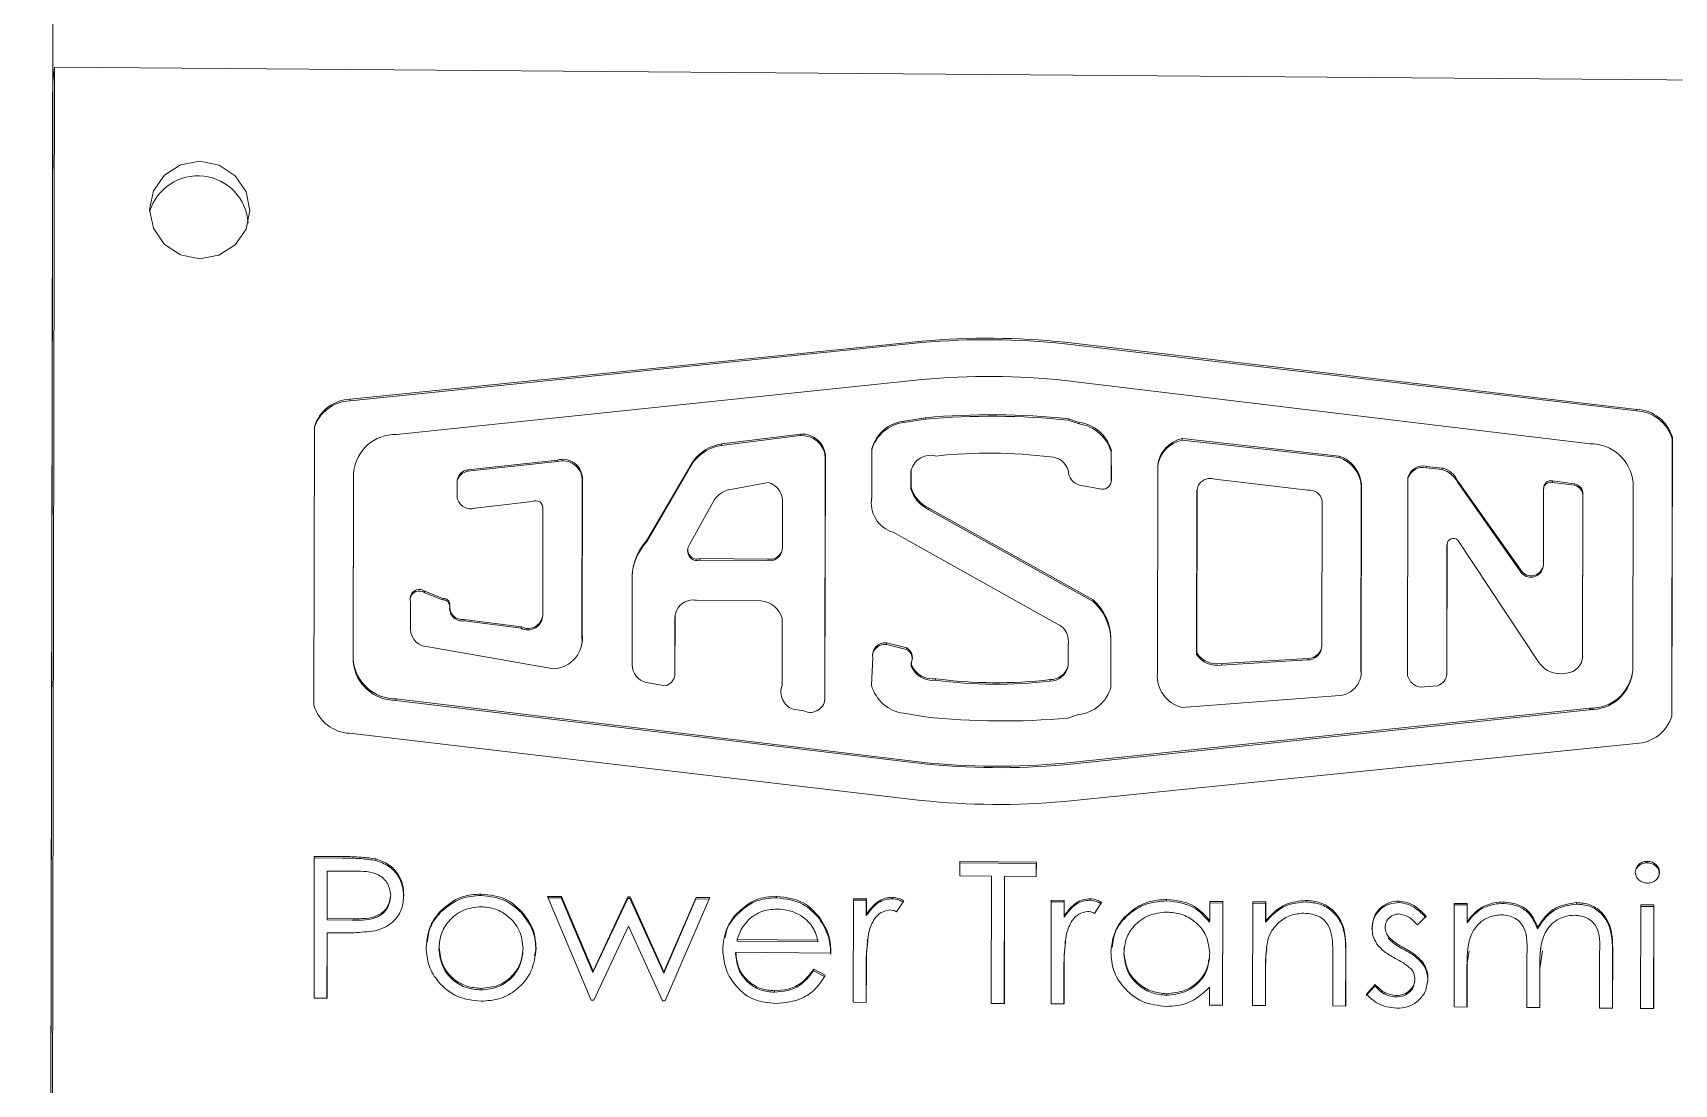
# Model space of a CAD drawing. Extents: x 766778 to 845620, y 133762 to 209800.
# Drawn here: x 788339.6 to 788390.3, y 190740.5 to 190773 of the extents above; entities that cross this region are included whole.
import ezdxf

# ---------------------------------------------------------------- set-up
doc = ezdxf.new("R2010")
doc.units = 0
doc.header["$MEASUREMENT"] = 0
doc.layers.get('0').update_dxf_attribs({"color": 1, "linetype": 'CONTINUOUS'})

# ---------------------------------------------------------------- blocks, each defined once
blk = doc.blocks.new('fifui')
at = {"color": 252, "linetype": 'Continuous', "lineweight": 5}
for p, q in [((405058.094, -8170.138), (405058.094, -8581.285)), ((405058.147, -8237.814), (405058.094, -8238.273)), ((405058.147, -8237.814), (405058.147, -8344.884)), ((405158.112, -8238.415), (405058.147, -8237.814)), ((405058.094, -8238.273), (405058.094, -8345.343)), ((405062.052, -8240.824), (405061.55, -8241.148)), ((405062.645, -8240.713), (405062.052, -8240.824)), ((405063.238, -8240.831), (405062.645, -8240.713)), ((405063.741, -8241.161), (405063.238, -8240.831)), ((405061.214, -8241.636), (405061.096, -8242.212)), ((405061.55, -8241.148), (405061.214, -8241.636)), ((405064.077, -8241.653), (405063.741, -8241.161)), ((405064.195, -8242.231), (405064.077, -8241.653)), ((405061.096, -8242.212), (405061.214, -8242.79)), ((405064.077, -8242.808), (405064.195, -8242.231)), ((405061.214, -8242.79), (405061.55, -8243.282)), ((405063.741, -8243.295), (405064.077, -8242.808)), ((405061.55, -8243.282), (405062.052, -8243.612)), ((405062.052, -8243.612), (405062.645, -8243.73)), ((405062.645, -8243.73), (405063.238, -8243.619)), ((405063.238, -8243.619), (405063.741, -8243.295)), ((405084.975, -8246.281), (405067.301, -8248.111)), ((405084.98, -8246.236), (405067.306, -8248.065)), ((405107.067, -8248.35), (405089.393, -8246.308)), ((405107.072, -8248.304), (405089.399, -8246.262)), ((405068.742, -8249.15), (405084.98, -8247.419)), ((405089.399, -8247.445), (405105.636, -8249.371)), ((405067.301, -8248.111), (405067.306, -8248.065)), ((405084.422, -8248.752), (405085.085, -8248.648)), ((405084.422, -8248.752), (405084.428, -8248.706)), ((405084.428, -8248.706), (405085.091, -8248.602)), ((405085.085, -8248.648), (405085.091, -8248.602)), ((405089.504, -8248.675), (405089.509, -8248.629)), ((405089.504, -8248.675), (405089.835, -8248.784)), ((405089.509, -8248.629), (405089.84, -8248.739)), ((405089.835, -8248.784), (405089.84, -8248.739)), ((405107.067, -8248.35), (405107.072, -8248.304)), ((405066.202, -8248.919), (405066.202, -8257.524)), ((405081.219, -8249.163), (405078.789, -8249.471)), ((405081.224, -8249.117), (405078.794, -8249.425)), ((405081.219, -8249.163), (405081.224, -8249.117)), ((405093.026, -8249.279), (405093.031, -8249.233)), ((405097.881, -8249.763), (405093.031, -8249.233)), ((405108.172, -8249.217), (405108.177, -8249.171)), ((405108.172, -8257.794), (405108.172, -8249.217)), ((405108.177, -8257.776), (405108.177, -8249.171)), ((405078.789, -8249.471), (405078.794, -8249.425)), ((405083.434, -8251.066), (405083.434, -8249.56)), ((405090.829, -8249.651), (405090.835, -8249.605)), ((405090.829, -8249.651), (405090.834, -8250.559)), ((405090.835, -8249.605), (405090.839, -8250.514)), ((405097.876, -8249.809), (405093.026, -8249.279)), ((405070.946, -8250.284), (405073.708, -8249.978)), ((405070.946, -8250.284), (405070.951, -8250.238)), ((405070.951, -8250.238), (405073.713, -8249.932)), ((405073.708, -8249.978), (405073.713, -8249.932)), ((405077.905, -8250.003), (405076.469, -8252.469)), ((405077.91, -8249.958), (405076.474, -8252.423)), ((405077.905, -8250.003), (405077.91, -8249.958)), ((405081.992, -8249.813), (405081.998, -8249.767)), ((405081.992, -8257.289), (405081.992, -8249.813)), ((405081.998, -8257.243), (405081.998, -8249.767)), ((405084.643, -8250.259), (405084.649, -8250.213)), ((405084.643, -8250.259), (405084.643, -8250.797)), ((405084.649, -8250.213), (405084.649, -8250.751)), ((405092.271, -8250.078), (405092.271, -8256.497)), ((405097.876, -8249.809), (405097.881, -8249.763)), ((405100.581, -8250.127), (405100.586, -8250.081)), ((405101.061, -8250.174), (405100.581, -8250.127)), ((405101.066, -8250.128), (405100.586, -8250.081)), ((405101.061, -8250.174), (405101.066, -8250.128)), ((405067.411, -8250.371), (405067.417, -8250.325)), ((405067.415, -8250.332), (405067.411, -8250.371)), ((405067.411, -8256.179), (405067.411, -8250.371)), ((405067.42, -8250.286), (405067.415, -8250.332)), ((405067.417, -8256.133), (405067.417, -8250.325)), ((405070.62, -8251.097), (405070.62, -8250.559)), ((405074.481, -8250.521), (405074.486, -8250.475)), ((405074.481, -8250.521), (405074.481, -8255.361)), ((405074.486, -8250.475), (405074.486, -8255.315)), ((405079.126, -8250.825), (405080.23, -8250.617)), ((405084.643, -8250.797), (405084.649, -8250.751)), ((405090.539, -8250.804), (405089.854, -8250.675)), ((405090.834, -8250.559), (405090.839, -8250.514)), ((405090.834, -8250.577), (405090.834, -8250.559)), ((405094.038, -8250.485), (405096.91, -8250.825)), ((405098.562, -8250.665), (405098.567, -8250.619)), ((405098.562, -8256.366), (405098.562, -8250.665)), ((405098.567, -8256.32), (405098.567, -8250.619)), ((405100.006, -8250.424), (405100.006, -8256.553)), ((405101.544, -8250.576), (405101.549, -8250.53)), ((405103.532, -8253.384), (405101.544, -8250.576)), ((405103.538, -8253.338), (405101.549, -8250.53)), ((405104.2, -8250.758), (405104.2, -8253.05)), ((405104.465, -8250.565), (405104.47, -8250.52)), ((405105.157, -8250.654), (405104.465, -8250.565)), ((405105.162, -8250.608), (405104.47, -8250.52)), ((405105.157, -8250.654), (405105.162, -8250.608)), ((405106.962, -8250.562), (405106.962, -8256.37)), ((405072.94, -8251.218), (405071.172, -8251.423)), ((405077.8, -8252.538), (405078.573, -8251.145)), ((405080.672, -8251.157), (405080.672, -8252.555)), ((405083.428, -8251.112), (405083.42, -8251.163)), ((405083.428, -8251.112), (405083.434, -8251.066)), ((405093.48, -8250.85), (405093.486, -8250.804)), ((405093.48, -8255.905), (405093.48, -8250.85)), ((405093.486, -8255.859), (405093.486, -8250.804)), ((405097.352, -8251.15), (405097.352, -8255.56)), ((405105.41, -8250.985), (405105.415, -8250.939)), ((405105.41, -8255.977), (405105.41, -8250.985)), ((405105.415, -8255.931), (405105.415, -8250.939)), ((405073.271, -8254.662), (405073.271, -8251.435)), ((405085.196, -8251.445), (405085.201, -8251.4)), ((405085.196, -8251.445), (405090.277, -8254.272)), ((405085.201, -8251.4), (405090.282, -8254.227)), ((405089.178, -8254.973), (405084.096, -8252.146)), ((405076.469, -8252.469), (405076.474, -8252.423)), ((405077.75, -8252.668), (405077.745, -8252.714)), ((405080.668, -8252.697), (405080.674, -8252.651)), ((405101.213, -8252.531), (405101.218, -8252.485)), ((405101.214, -8252.519), (405101.213, -8252.531)), ((405101.213, -8256.525), (405101.213, -8252.531)), ((405101.219, -8252.473), (405101.214, -8252.519)), ((405101.218, -8256.479), (405101.218, -8252.485)), ((405101.549, -8252.358), (405104.044, -8256.103)), ((405078.126, -8253.016), (405078.131, -8252.97)), ((405078.126, -8253.016), (405080.225, -8253.029)), ((405078.131, -8252.97), (405080.23, -8252.983)), ((405080.225, -8253.029), (405080.23, -8252.983)), ((405104.194, -8253.165), (405104.199, -8253.119)), ((405076.033, -8253.711), (405076.033, -8256.259)), ((405103.532, -8253.384), (405103.538, -8253.338)), ((405069.184, -8255.175), (405069.184, -8254.315)), ((405069.621, -8254.041), (405069.626, -8253.995)), ((405069.621, -8254.041), (405070.173, -8254.259)), ((405069.626, -8253.995), (405070.178, -8254.213)), ((405070.173, -8254.259), (405070.178, -8254.213)), ((405078.021, -8254.26), (405080.009, -8254.272)), ((405090.277, -8254.272), (405090.282, -8254.227)), ((405070.398, -8254.442), (405070.392, -8254.487)), ((405073.264, -8254.788), (405073.269, -8254.742)), ((405077.356, -8254.783), (405077.353, -8254.84)), ((405077.362, -8254.738), (405077.356, -8254.783)), ((405077.359, -8256.577), (405077.358, -8254.794)), ((405080.672, -8254.814), (405080.672, -8256.881)), ((405070.836, -8254.909), (405070.841, -8254.863)), ((405070.836, -8254.909), (405072.603, -8255.134)), ((405070.841, -8254.863), (405072.608, -8255.088)), ((405072.603, -8255.134), (405072.608, -8255.088)), ((405074.481, -8255.361), (405074.486, -8255.315)), ((405077.353, -8256.6), (405077.353, -8254.84)), ((405073.602, -8256.385), (405069.736, -8255.717)), ((405074.491, -8255.554), (405074.481, -8255.361)), ((405074.489, -8255.584), (405074.491, -8255.554)), ((405083.893, -8255.611), (405083.898, -8255.565)), ((405083.893, -8255.611), (405084.515, -8255.764)), ((405083.898, -8255.565), (405084.52, -8255.718)), ((405084.515, -8255.764), (405084.52, -8255.718)), ((405089.509, -8255.637), (405089.512, -8255.615)), ((405089.509, -8256.265), (405089.509, -8255.62)), ((405089.512, -8255.615), (405089.517, -8255.569)), ((405090.829, -8255.459), (405090.829, -8256.938)), ((405090.835, -8255.413), (405090.835, -8256.919)), ((405097.345, -8255.689), (405097.351, -8255.643)), ((405067.411, -8256.179), (405067.417, -8256.133)), ((405083.434, -8256.874), (405083.471, -8256.022)), ((405084.665, -8256.191), (405084.67, -8256.145)), ((405084.665, -8256.191), (405084.665, -8256.28)), ((405084.665, -8256.28), (405084.67, -8256.234)), ((405084.67, -8256.145), (405084.67, -8256.234)), ((405089.504, -8256.311), (405089.509, -8256.265)), ((405093.48, -8255.905), (405093.486, -8255.859)), ((405096.913, -8256.071), (405094.254, -8256.232)), ((405094.254, -8256.232), (405094.259, -8256.186)), ((405096.918, -8256.025), (405094.259, -8256.186)), ((405096.913, -8256.071), (405096.918, -8256.025)), ((405098.562, -8256.366), (405098.567, -8256.32)), ((405105.409, -8256.013), (405105.41, -8255.977)), ((405076.474, -8256.799), (405077.071, -8256.902)), ((405085.417, -8256.717), (405085.422, -8256.671)), ((405088.951, -8256.738), (405088.957, -8256.692)), ((405098.569, -8256.513), (405098.562, -8256.366)), ((405098.568, -8256.536), (405098.569, -8256.513)), ((405100.392, -8256.901), (405100.933, -8256.861)), ((405101.212, -8256.539), (405101.213, -8256.525)), ((405101.213, -8256.525), (405101.218, -8256.479)), ((405104.719, -8256.48), (405104.914, -8256.463)), ((405106.953, -8256.455), (405106.958, -8256.409)), ((405068.737, -8257.37), (405068.742, -8257.324)), ((405084.98, -8259.25), (405068.742, -8257.324)), ((405080.636, -8257.035), (405080.634, -8257.046)), ((405080.667, -8256.927), (405080.636, -8257.035)), ((405080.667, -8256.927), (405080.672, -8256.881)), ((405081.992, -8257.289), (405081.998, -8257.243)), ((405081.993, -8257.347), (405081.992, -8257.289)), ((405093.031, -8257.544), (405097.915, -8257.171)), ((405084.975, -8259.296), (405068.737, -8257.37)), ((405081.012, -8257.622), (405081.347, -8257.671)), ((405085.091, -8257.852), (405084.428, -8257.741)), ((405105.631, -8257.591), (405089.393, -8259.322)), ((405105.636, -8257.545), (405089.399, -8259.276)), ((405089.84, -8257.773), (405089.509, -8257.879)), ((405105.631, -8257.591), (405105.636, -8257.545)), ((405067.306, -8258.391), (405084.98, -8260.433)), ((405089.399, -8260.459), (405107.072, -8258.63)), ((405066.221, -8262.197), (405067.103, -8262.202)), ((405066.221, -8266.577), (405066.221, -8262.197)), ((405066.221, -8262.243), (405067.098, -8262.248)), ((405068.122, -8262.32), (405068.128, -8262.274)), ((405086.176, -8262.317), (405088.54, -8262.331)), ((405086.176, -8262.766), (405086.176, -8262.317)), ((405086.176, -8262.363), (405088.535, -8262.377)), ((405088.535, -8262.377), (405088.54, -8262.331)), ((405088.535, -8262.377), (405088.535, -8262.78)), ((405088.54, -8262.331), (405088.54, -8262.78)), ((405107.421, -8262.322), (405107.426, -8262.276)), ((405066.619, -8262.694), (405066.625, -8262.649)), ((405066.619, -8262.694), (405066.619, -8264.155)), ((405066.625, -8262.649), (405066.625, -8264.109)), ((405067.447, -8262.654), (405066.625, -8262.649)), ((405087.156, -8262.772), (405086.176, -8262.766)), ((405087.156, -8266.703), (405087.156, -8262.772)), ((405087.554, -8262.82), (405087.56, -8262.774)), ((405087.554, -8262.82), (405087.554, -8266.705)), ((405087.56, -8262.774), (405087.56, -8266.705)), ((405088.54, -8262.78), (405087.56, -8262.774)), ((405107.798, -8262.663), (405107.803, -8262.617)), ((405068.984, -8263.434), (405068.989, -8263.388)), ((405071.379, -8263.397), (405071.384, -8263.351)), ((405073.43, -8263.42), (405073.863, -8263.422)), ((405074.792, -8266.629), (405073.43, -8263.42)), ((405073.858, -8263.468), (405073.863, -8263.422)), ((405073.863, -8263.422), (405074.843, -8265.73)), ((405074.843, -8265.73), (405075.916, -8263.434)), ((405075.911, -8263.48), (405075.916, -8263.434)), ((405075.916, -8263.434), (405075.985, -8263.435)), ((405075.979, -8263.481), (405075.985, -8263.435)), ((405075.985, -8263.435), (405077.034, -8265.744)), ((405077.034, -8265.744), (405078.023, -8263.447)), ((405078.447, -8263.45), (405077.073, -8266.642)), ((405078.018, -8263.493), (405078.023, -8263.447)), ((405078.023, -8263.447), (405078.447, -8263.45)), ((405080.509, -8263.452), (405080.515, -8263.406)), ((405084.089, -8263.473), (405084.094, -8263.427)), ((405068.573, -8263.533), (405068.58, -8263.476)), ((405070.127, -8263.919), (405070.132, -8263.874)), ((405072.628, -8263.932), (405072.633, -8263.886)), ((405073.449, -8263.465), (405073.858, -8263.468)), ((405073.858, -8263.468), (405074.838, -8265.776)), ((405074.838, -8265.776), (405075.911, -8263.48)), ((405075.911, -8263.48), (405075.979, -8263.481)), ((405075.979, -8263.481), (405077.029, -8265.789)), ((405077.029, -8265.789), (405078.018, -8263.493)), ((405078.018, -8263.493), (405078.428, -8263.495)), ((405082.888, -8263.476), (405083.292, -8263.479)), ((405082.888, -8266.677), (405082.888, -8263.476)), ((405082.888, -8263.522), (405083.287, -8263.525)), ((405083.287, -8263.525), (405083.292, -8263.479)), ((405083.287, -8263.525), (405083.287, -8263.996)), ((405083.287, -8263.996), (405083.292, -8263.95)), ((405083.292, -8263.479), (405083.292, -8263.95)), ((405084.445, -8263.539), (405084.224, -8263.878)), ((405089.002, -8263.513), (405089.405, -8263.515)), ((405089.002, -8266.714), (405089.002, -8263.513)), ((405089.002, -8263.559), (405089.4, -8263.561)), ((405089.4, -8263.561), (405089.405, -8263.515)), ((405089.4, -8263.561), (405089.4, -8264.032)), ((405089.405, -8263.515), (405089.405, -8263.987)), ((405090.202, -8263.51), (405090.207, -8263.464)), ((405090.559, -8263.576), (405090.337, -8263.915)), ((405092.568, -8263.524), (405092.574, -8263.478)), ((405093.904, -8263.542), (405094.307, -8263.545)), ((405093.904, -8264.135), (405093.904, -8263.542)), ((405093.904, -8263.588), (405094.302, -8263.591)), ((405094.302, -8263.591), (405094.307, -8263.545)), ((405094.302, -8263.591), (405094.302, -8266.746)), ((405094.307, -8263.545), (405094.307, -8266.746)), ((405095.23, -8263.55), (405095.634, -8263.553)), ((405095.23, -8266.751), (405095.23, -8263.55)), ((405095.23, -8263.596), (405095.629, -8263.599)), ((405095.629, -8263.599), (405095.634, -8263.553)), ((405095.629, -8263.599), (405095.629, -8264.176)), ((405095.634, -8263.553), (405095.634, -8264.13)), ((405096.879, -8263.55), (405096.885, -8263.504)), ((405099.747, -8263.567), (405099.752, -8263.521)), ((405101.459, -8263.588), (405101.863, -8263.59)), ((405101.459, -8266.789), (405101.459, -8263.588)), ((405101.459, -8263.634), (405101.857, -8263.636)), ((405101.857, -8263.636), (405101.863, -8263.59)), ((405101.857, -8263.636), (405101.857, -8264.192)), ((405101.863, -8263.59), (405101.863, -8264.147)), ((405102.313, -8263.745), (405102.318, -8263.699)), ((405102.991, -8263.587), (405102.996, -8263.541)), ((405105.243, -8263.6), (405105.248, -8263.554)), ((405107.226, -8263.622), (405107.63, -8263.625)), ((405107.226, -8266.823), (405107.226, -8263.622)), ((405107.226, -8263.668), (405107.625, -8263.671)), ((405107.625, -8263.671), (405107.63, -8263.625)), ((405107.625, -8263.671), (405107.625, -8266.826)), ((405107.63, -8263.625), (405107.63, -8266.826)), ((405066.619, -8264.155), (405066.625, -8264.109)), ((405066.619, -8264.155), (405067.407, -8264.169)), ((405066.625, -8264.109), (405067.412, -8264.123)), ((405075.939, -8264.333), (405074.866, -8266.629)), ((405076.989, -8266.642), (405075.939, -8264.333)), ((405079.224, -8264.041), (405079.23, -8263.995)), ((405081.833, -8264.09), (405081.838, -8264.044)), ((405089.4, -8264.032), (405089.405, -8263.987)), ((405093.898, -8264.181), (405093.904, -8264.135)), ((405095.629, -8264.176), (405095.634, -8264.13)), ((405099.33, -8264.28), (405099.323, -8264.337)), ((405100.594, -8263.982), (405100.32, -8264.255)), ((405101.857, -8264.192), (405101.863, -8264.147)), ((405104.037, -8264.366), (405104.042, -8264.32)), ((405066.619, -8264.604), (405066.625, -8264.558)), ((405066.619, -8264.604), (405066.619, -8266.579)), ((405066.625, -8264.558), (405066.625, -8266.58)), ((405066.946, -8264.56), (405066.625, -8264.558)), ((405070.095, -8264.849), (405070.088, -8264.906)), ((405079.292, -8264.792), (405079.297, -8264.746)), ((405079.292, -8264.792), (405081.787, -8264.807)), ((405079.297, -8264.746), (405081.792, -8264.761)), ((405081.787, -8264.807), (405081.792, -8264.761)), ((405083.326, -8264.725), (405083.32, -8264.782)), ((405089.44, -8264.762), (405089.433, -8264.819)), ((405091.261, -8264.967), (405091.254, -8265.024)), ((405095.661, -8264.94), (405095.655, -8264.997)), ((405099.431, -8264.68), (405099.437, -8264.634)), ((405070.08, -8265.057), (405070.085, -8265.011)), ((405072.664, -8265.24), (405072.671, -8265.182)), ((405073.079, -8265.072), (405073.036, -8265.263)), ((405073.079, -8265.072), (405073.084, -8265.027)), ((405079.25, -8265.185), (405079.255, -8265.139)), ((405082.196, -8265.157), (405079.255, -8265.139)), ((405091.246, -8265.168), (405091.251, -8265.123)), ((405093.887, -8265.373), (405093.894, -8265.316)), ((405097.71, -8266.766), (405097.71, -8265.26)), ((405098.109, -8265.18), (405098.109, -8266.769)), ((405098.114, -8265.134), (405098.114, -8266.769)), ((405100.493, -8265.465), (405100.498, -8265.419)), ((405101.919, -8265.064), (405101.857, -8265.49)), ((405101.863, -8265.444), (405101.863, -8266.791)), ((405101.883, -8265.007), (405101.877, -8265.064)), ((405103.708, -8266.802), (405103.708, -8265.175)), ((405104.192, -8265.046), (405104.107, -8265.605)), ((405104.14, -8264.986), (405104.133, -8265.043)), ((405105.957, -8266.816), (405105.957, -8265.08)), ((405106.356, -8265.13), (405106.356, -8266.818)), ((405106.361, -8265.084), (405106.361, -8266.818)), ((405074.838, -8265.776), (405074.843, -8265.73)), ((405077.029, -8265.789), (405077.034, -8265.744)), ((405081.659, -8265.705), (405081.665, -8265.659)), ((405081.659, -8265.705), (405082.018, -8265.89)), ((405081.665, -8265.659), (405082.023, -8265.845)), ((405083.287, -8265.65), (405083.287, -8266.68)), ((405083.292, -8265.604), (405083.292, -8266.68)), ((405089.4, -8265.686), (405089.4, -8266.716)), ((405089.405, -8265.641), (405089.405, -8266.716)), ((405095.629, -8265.642), (405095.629, -8266.754)), ((405095.634, -8265.596), (405095.634, -8266.754)), ((405100.237, -8266.044), (405100.243, -8265.986)), ((405100.646, -8265.961), (405100.651, -8265.915)), ((405101.857, -8265.49), (405101.857, -8266.791)), ((405104.107, -8265.605), (405104.107, -8266.805)), ((405104.112, -8265.56), (405104.112, -8266.805)), ((405071.377, -8266.317), (405071.383, -8266.271)), ((405080.449, -8266.371), (405080.454, -8266.326)), ((405092.57, -8266.444), (405092.575, -8266.398)), ((405093.904, -8266.743), (405093.904, -8266.19)), ((405098.743, -8266.441), (405099.011, -8266.146)), ((405098.748, -8266.395), (405099.016, -8266.1)), ((405099.011, -8266.146), (405099.016, -8266.1)), ((405099.662, -8266.487), (405099.667, -8266.441)), ((405066.625, -8266.58), (405066.221, -8266.577)), ((405074.866, -8266.629), (405074.792, -8266.629)), ((405077.073, -8266.642), (405076.989, -8266.642)), ((405083.292, -8266.68), (405082.888, -8266.677)), ((405087.56, -8266.705), (405087.156, -8266.703)), ((405089.405, -8266.716), (405089.002, -8266.714)), ((405094.307, -8266.746), (405093.904, -8266.743)), ((405095.634, -8266.754), (405095.23, -8266.751)), ((405098.114, -8266.769), (405097.71, -8266.766)), ((405101.863, -8266.791), (405101.459, -8266.789)), ((405104.112, -8266.805), (405103.708, -8266.802)), ((405106.361, -8266.818), (405105.957, -8266.816)), ((405107.63, -8266.826), (405107.226, -8266.823))]:
    blk.add_line(p, q, dxfattribs=at)
for centre, radius, start, end in [((405062.588, -8242.72), 1.556, 3.5201, 163.4493), ((405087.048, -8268.931), 22.745, 84.0819, 95.2302), ((405087.053, -8268.886), 22.745, 84.0819, 95.2302), ((405087.053, -8270.066), 22.742, 84.0812, 95.2309), ((405067.34, -8249.303), 1.193, 91.8752, 163.5312), ((405067.345, -8249.257), 1.193, 91.8752, 163.5285), ((405084.57, -8249.877), 1.179, 96.9122, 164.4467), ((405087.159, -8271.298), 22.745, 84.0819, 95.2302), ((405087.164, -8271.252), 22.745, 84.0819, 95.2302), ((405089.681, -8249.925), 1.198, 15.5251, 82.3304), ((405107.011, -8249.559), 1.211, 16.4206, 87.3175), ((405107.016, -8249.513), 1.211, 16.418, 87.3201), ((405068.709, -8250.448), 1.299, 88.5539, 174.564), ((405081.276, -8249.88), 0.719, 5.3407, 94.5579), ((405081.282, -8249.834), 0.719, 5.3388, 94.5587), ((405084.564, -8249.923), 1.179, 96.9126, 164.4471), ((405089.675, -8249.971), 1.198, 15.5257, 82.3299), ((405093.22, -8250.168), 0.953, 101.3899, 174.5993), ((405078.973, -8250.776), 1.318, 98.0213, 144.1214), ((405078.978, -8250.73), 1.318, 98.0213, 144.1214), ((405087.103, -8264.208), 14.518, 82.6631, 96.6481), ((405093.215, -8250.215), 0.954, 101.4091, 171.6185), ((405105.651, -8250.688), 1.317, 5.4961, 90.6203), ((405070.998, -8250.618), 0.383, 97.0046, 171.1128), ((405073.879, -8250.557), 0.603, 3.4352, 106.4677), ((405073.884, -8250.511), 0.603, 3.4334, 106.4695), ((405085.251, -8250.391), 0.628, 74.1595, 163.4993), ((405088.95, -8250.386), 0.577, 14.397, 89.3431), ((405089.957, -8250.239), 0.448, 180.4838, 256.6714), ((405097.548, -8250.775), 1.019, 6.1571, 71.2556), ((405097.553, -8250.729), 1.019, 6.1577, 71.2557), ((405100.468, -8250.544), 0.478, 75.6794, 165.4428), ((405100.463, -8250.59), 0.478, 75.7051, 162.9553), ((405100.845, -8250.925), 0.782, 26.575, 73.9402), ((405100.85, -8250.879), 0.782, 26.5732, 73.9437), ((405070.993, -8250.665), 0.383, 97.0323, 166.7648), ((405080.091, -8251.182), 0.582, 2.4141, 76.1234), ((405085.633, -8250.472), 1.023, 195.7969, 245.028), ((405090.554, -8250.52), 0.285, 266.9261, 1.2302), ((405093.9, -8250.884), 0.422, 70.9435, 169.1332), ((405104.427, -8250.742), 0.227, 78.9969, 183.9456), ((405104.422, -8250.79), 0.228, 79.1737, 166.7869), ((405105.08, -8250.975), 0.33, 358.3083, 76.6419), ((405105.085, -8250.929), 0.33, 358.3145, 76.639), ((405071.039, -8251.017), 0.427, 190.7771, 288.1241), ((405073.049, -8251.412), 0.223, 354.0663, 119.4789), ((405079.171, -8251.542), 0.718, 93.6625, 146.4083), ((405084.362, -8251.24), 0.944, 169.4126, 253.6828), ((405085.628, -8250.518), 1.023, 195.8011, 245.0265), ((405096.965, -8251.212), 0.392, 9.1491, 98.1244), ((405077.743, -8253.578), 1.715, 137.6794, 184.4522), ((405077.74, -8253.625), 1.718, 137.694, 173.4412), ((405078.034, -8252.74), 0.291, 174.7471, 288.4165), ((405078.037, -8252.699), 0.287, 145.8353, 289.1197), ((405080.286, -8252.649), 0.385, 260.8195, 352.7964), ((405080.292, -8252.605), 0.383, 260.6856, 7.433), ((405101.414, -8252.5), 0.196, 46.1583, 175.8383), ((405103.809, -8253.112), 0.388, 224.4591, 352.1869), ((405103.814, -8253.068), 0.387, 224.3015, 2.7471), ((405069.453, -8254.278), 0.291, 54.8438, 167.7971), ((405069.459, -8254.229), 0.288, 54.4337, 197.3904), ((405070.191, -8254.462), 0.204, 357.4734, 95.018), ((405070.196, -8254.416), 0.204, 356.1388, 95.0402), ((405077.915, -8254.807), 0.557, 79.0478, 178.6473), ((405079.944, -8255.028), 0.759, 16.3879, 85.0844), ((405089.206, -8255.493), 1.624, 1.1995, 48.7267), ((405089.211, -8255.447), 1.624, 1.1986, 48.7276), ((405070.779, -8254.525), 0.388, 174.5146, 278.4377), ((405070.784, -8254.479), 0.388, 172.7219, 278.4532), ((405072.811, -8254.728), 0.457, 242.8397, 352.4406), ((405072.817, -8254.684), 0.455, 242.7106, 2.7811), ((405069.733, -8255.167), 0.549, 180.8304, 270.3423), ((405073.562, -8255.451), 0.935, 272.5039, 8.4042), ((405088.934, -8255.506), 0.586, 348.7469, 65.4711), ((405083.859, -8255.957), 0.394, 84.2606, 189.526), ((405083.855, -8256.006), 0.396, 84.448, 169.4569), ((405084.354, -8256.062), 0.339, 357.9026, 61.5634), ((405084.362, -8256.014), 0.335, 336.9025, 61.8172), ((405096.913, -8255.635), 0.436, 270.0037, 352.9184), ((405096.919, -8255.591), 0.434, 269.9119, 4.1294), ((405068.723, -8256.052), 1.317, 185.4974, 270.6196), ((405068.728, -8256.007), 1.317, 185.4968, 270.6196), ((405076.601, -8256.245), 0.569, 181.4022, 257.1354), ((405085.32, -8256.018), 0.705, 201.7395, 277.8654), ((405085.325, -8255.973), 0.705, 201.7346, 277.8736), ((405088.953, -8256.17), 0.569, 269.8393, 345.5663), ((405088.958, -8256.124), 0.569, 269.8352, 345.5666), ((405094.119, -8255.473), 0.771, 214.0656, 280.0475), ((405094.124, -8255.427), 0.771, 214.0664, 280.046), ((405097.824, -8256.426), 0.751, 276.9711, 8.1013), ((405104.705, -8255.712), 0.768, 210.6139, 271.0717), ((405104.876, -8255.925), 0.54, 274.0918, 359.3813), ((405076.936, -8256.493), 0.431, 288.2777, 348.7813), ((405087.271, -8242.315), 14.52, 262.6647, 276.6474), ((405087.276, -8242.273), 14.517, 262.6632, 276.6489), ((405093.279, -8256.564), 1.011, 176.1887, 255.8211), ((405100.462, -8256.434), 0.472, 194.6819, 261.4534), ((405100.803, -8256.467), 0.415, 288.2716, 358.2697), ((405105.664, -8256.292), 1.299, 268.5684, 352.8131), ((405105.669, -8256.247), 1.299, 268.5553, 354.5626), ((405081.204, -8257.086), 0.57, 158.9178, 250.3023), ((405081.547, -8257.267), 0.451, 243.6855, 2.9853), ((405084.588, -8256.554), 1.198, 195.5257, 262.3299), ((405089.699, -8256.603), 1.179, 276.909, 344.4479), ((405067.363, -8257.181), 1.211, 196.4206, 267.3175), ((405087.436, -8235.228), 22.746, 264.0818, 275.2295), ((405107.033, -8257.438), 1.193, 271.8744, 343.5312), ((405087.32, -8236.675), 22.742, 264.0812, 275.2309), ((405087.325, -8236.626), 22.745, 264.0819, 275.2302), ((405087.325, -8237.809), 22.745, 264.0819, 275.2302)]:
    blk.add_arc(centre, radius, start, end, dxfattribs=at)
for points, knots in [([(405067.098, -8262.248), (405067.29, -8262.249), (405067.633, -8262.25), (405067.973, -8262.299), (405068.122, -8262.32)], [0, 0, 0, 0, 0.560321, 1, 1, 1, 1]), ([(405067.103, -8262.202), (405067.295, -8262.203), (405067.639, -8262.204), (405067.978, -8262.253), (405068.128, -8262.274)], [0, 0, 0, 0, 0.560321, 1, 1, 1, 1]), ([(405068.122, -8262.32), (405068.259, -8262.369), (405068.532, -8262.467), (405068.815, -8262.765), (405068.964, -8263.102), (405068.977, -8263.323), (405068.984, -8263.434)], [0, 0, 0, 0, 0.27971, 0.559378, 0.77951, 1, 1, 1, 1]), ([(405068.128, -8262.274), (405068.264, -8262.323), (405068.538, -8262.421), (405068.82, -8262.719), (405068.969, -8263.056), (405068.983, -8263.278), (405068.989, -8263.388)], [0, 0, 0, 0, 0.279701, 0.55938, 0.779508, 1, 1, 1, 1]), ([(405107.053, -8262.612), (405107.06, -8262.561), (405107.075, -8262.457), (405107.181, -8262.349), (405107.301, -8262.285), (405107.384, -8262.279), (405107.426, -8262.276)], [0, 0, 0, 0, 0.279289, 0.558907, 0.779447, 1, 1, 1, 1]), ([(405107.085, -8262.51), (405107.116, -8262.468), (405107.172, -8262.394), (405107.296, -8262.331), (405107.379, -8262.325), (405107.421, -8262.322)], [0, 0, 0, 0, 0.387948, 0.693981, 1, 1, 1, 1]), ([(405107.421, -8262.322), (405107.474, -8262.327), (405107.581, -8262.339), (405107.704, -8262.428), (405107.784, -8262.54), (405107.793, -8262.622), (405107.798, -8262.663)], [0, 0, 0, 0, 0.279876, 0.559897, 0.779917, 1, 1, 1, 1]), ([(405107.426, -8262.276), (405107.48, -8262.282), (405107.586, -8262.293), (405107.71, -8262.382), (405107.79, -8262.494), (405107.798, -8262.576), (405107.803, -8262.617)], [0, 0, 0, 0, 0.279897, 0.559893, 0.77992, 1, 1, 1, 1]), ([(405068.585, -8263.388), (405068.565, -8263.262), (405068.534, -8263.073), (405068.369, -8262.874), (405068.051, -8262.65), (405067.715, -8262.652), (405067.447, -8262.654)], [0, 0, 0, 0, 0.248971, 0.374729, 0.500387, 1, 1, 1, 1]), ([(405107.426, -8262.95), (405107.373, -8262.944), (405107.268, -8262.932), (405107.146, -8262.844), (405107.067, -8262.733), (405107.058, -8262.653), (405107.053, -8262.612)], [0, 0, 0, 0, 0.27978, 0.5597, 0.779915, 1, 1, 1, 1]), ([(405107.803, -8262.617), (405107.795, -8262.668), (405107.78, -8262.772), (405107.672, -8262.878), (405107.551, -8262.942), (405107.468, -8262.947), (405107.426, -8262.95)], [0, 0, 0, 0, 0.279159, 0.558852, 0.779346, 1, 1, 1, 1]), ([(405067.407, -8264.169), (405067.681, -8264.171), (405068.024, -8264.175), (405068.356, -8263.958), (405068.529, -8263.757), (405068.56, -8263.563), (405068.58, -8263.434)], [0, 0, 0, 0, 0.499723, 0.625356, 0.751085, 1, 1, 1, 1]), ([(405067.412, -8264.123), (405067.686, -8264.126), (405068.029, -8264.129), (405068.361, -8263.912), (405068.534, -8263.712), (405068.565, -8263.517), (405068.585, -8263.388)], [0, 0, 0, 0, 0.499719, 0.625346, 0.751079, 1, 1, 1, 1]), ([(405068.989, -8263.388), (405068.978, -8263.533), (405068.957, -8263.821), (405068.732, -8264.171), (405068.425, -8264.396), (405068.203, -8264.462), (405068.092, -8264.495)], [0, 0, 0, 0, 0.280101, 0.559329, 0.779464, 1, 1, 1, 1]), ([(405070.127, -8263.919), (405070.33, -8263.749), (405070.693, -8263.444), (405071.169, -8263.411), (405071.379, -8263.397)], [0, 0, 0, 0, 0.558881, 1, 1, 1, 1]), ([(405070.132, -8263.874), (405070.335, -8263.703), (405070.698, -8263.398), (405071.174, -8263.366), (405071.384, -8263.351)], [0, 0, 0, 0, 0.558872, 1, 1, 1, 1]), ([(405071.379, -8263.397), (405071.646, -8263.426), (405072.123, -8263.477), (405072.474, -8263.793), (405072.628, -8263.932)], [0, 0, 0, 0, 0.559185, 1, 1, 1, 1]), ([(405071.384, -8263.351), (405071.651, -8263.38), (405072.128, -8263.431), (405072.479, -8263.747), (405072.633, -8263.886)], [0, 0, 0, 0, 0.559179, 1, 1, 1, 1]), ([(405079.224, -8264.041), (405079.426, -8263.848), (405079.788, -8263.504), (405080.288, -8263.468), (405080.509, -8263.452)], [0, 0, 0, 0, 0.5585787, 1, 1, 1, 1]), ([(405079.23, -8263.995), (405079.432, -8263.803), (405079.793, -8263.459), (405080.294, -8263.422), (405080.515, -8263.406)], [0, 0, 0, 0, 0.5585787, 1, 1, 1, 1]), ([(405080.509, -8263.452), (405080.802, -8263.486), (405081.324, -8263.548), (405081.677, -8263.924), (405081.833, -8264.09)], [0, 0, 0, 0, 0.558916, 1, 1, 1, 1]), ([(405080.515, -8263.406), (405080.807, -8263.441), (405081.33, -8263.503), (405081.683, -8263.878), (405081.838, -8264.044)], [0, 0, 0, 0, 0.558923, 1, 1, 1, 1]), ([(405083.292, -8263.95), (405083.405, -8263.8), (405083.562, -8263.591), (405083.871, -8263.445), (405084.02, -8263.433), (405084.094, -8263.427)], [0, 0, 0, 0, 0.558791, 0.779471, 1, 1, 1, 1]), ([(405084.094, -8263.427), (405084.164, -8263.436), (405084.289, -8263.451), (405084.397, -8263.512), (405084.445, -8263.539)], [0, 0, 0, 0, 0.559239, 1, 1, 1, 1]), ([(405069.681, -8265.006), (405069.705, -8264.77), (405069.748, -8264.349), (405070.014, -8264.019), (405070.132, -8263.874)], [0, 0, 0, 0, 0.559281, 1, 1, 1, 1]), ([(405069.719, -8264.848), (405069.738, -8264.684), (405069.779, -8264.336), (405070.006, -8264.064), (405070.127, -8263.919)], [0, 0, 0, 0, 0.4702649, 1, 1, 1, 1]), ([(405071.383, -8263.744), (405071.191, -8263.766), (405070.806, -8263.809), (405070.385, -8264.156), (405070.124, -8264.57), (405070.098, -8264.864), (405070.085, -8265.011)], [0, 0, 0, 0, 0.279483, 0.559255, 0.779542, 1, 1, 1, 1]), ([(405072.68, -8265.027), (405072.658, -8264.839), (405072.614, -8264.465), (405072.259, -8264.05), (405071.836, -8263.787), (405071.534, -8263.759), (405071.383, -8263.744)], [0, 0, 0, 0, 0.279583, 0.559399, 0.77965, 1, 1, 1, 1]), ([(405072.628, -8263.932), (405072.773, -8264.123), (405073.033, -8264.466), (405073.065, -8264.887), (405073.079, -8265.072)], [0, 0, 0, 0, 0.559212, 1, 1, 1, 1]), ([(405072.633, -8263.886), (405072.779, -8264.077), (405073.038, -8264.42), (405073.07, -8264.841), (405073.084, -8265.027)], [0, 0, 0, 0, 0.559222, 1, 1, 1, 1]), ([(405080.535, -8263.799), (405080.361, -8263.813), (405080.049, -8263.837), (405079.799, -8264.016), (405079.688, -8264.094)], [0, 0, 0, 0, 0.559468, 1, 1, 1, 1]), ([(405081.792, -8264.761), (405081.743, -8264.609), (405081.645, -8264.306), (405081.299, -8263.999), (405080.916, -8263.831), (405080.662, -8263.81), (405080.535, -8263.799)], [0, 0, 0, 0, 0.280133, 0.559194, 0.779602, 1, 1, 1, 1]), ([(405083.287, -8263.996), (405083.4, -8263.846), (405083.557, -8263.637), (405083.866, -8263.491), (405084.015, -8263.479), (405084.089, -8263.473)], [0, 0, 0, 0, 0.558782, 0.779483, 1, 1, 1, 1]), ([(405084.017, -8263.82), (405083.922, -8263.84), (405083.731, -8263.879), (405083.487, -8264.135), (405083.411, -8264.365), (405083.364, -8264.506)], [0, 0, 0, 0, 0.278328, 0.558758, 1, 1, 1, 1]), ([(405084.224, -8263.878), (405084.187, -8263.861), (405084.121, -8263.831), (405084.049, -8263.823), (405084.017, -8263.82)], [0, 0, 0, 0, 0.560367, 1, 1, 1, 1]), ([(405084.089, -8263.473), (405084.159, -8263.482), (405084.283, -8263.497), (405084.392, -8263.558), (405084.44, -8263.585)], [0, 0, 0, 0, 0.559257, 1, 1, 1, 1]), ([(405089.4, -8264.032), (405089.513, -8263.883), (405089.67, -8263.674), (405089.979, -8263.528), (405090.128, -8263.516), (405090.202, -8263.51)], [0, 0, 0, 0, 0.558784, 0.779486, 1, 1, 1, 1]), ([(405089.405, -8263.987), (405089.518, -8263.837), (405089.676, -8263.628), (405089.985, -8263.482), (405090.133, -8263.47), (405090.207, -8263.464)], [0, 0, 0, 0, 0.558794, 0.779483, 1, 1, 1, 1]), ([(405090.131, -8263.857), (405090.036, -8263.876), (405089.845, -8263.916), (405089.6, -8264.172), (405089.524, -8264.402), (405089.477, -8264.542)], [0, 0, 0, 0, 0.278328, 0.558773, 1, 1, 1, 1]), ([(405090.337, -8263.915), (405090.3, -8263.898), (405090.234, -8263.868), (405090.162, -8263.86), (405090.131, -8263.857)], [0, 0, 0, 0, 0.560377, 1, 1, 1, 1]), ([(405090.202, -8263.51), (405090.272, -8263.518), (405090.397, -8263.534), (405090.505, -8263.595), (405090.553, -8263.622)], [0, 0, 0, 0, 0.5592452, 1, 1, 1, 1]), ([(405090.207, -8263.464), (405090.277, -8263.473), (405090.402, -8263.488), (405090.511, -8263.549), (405090.559, -8263.576)], [0, 0, 0, 0, 0.559257, 1, 1, 1, 1]), ([(405090.847, -8265.116), (405090.878, -8264.871), (405090.941, -8264.38), (405091.417, -8263.849), (405091.98, -8263.524), (405092.376, -8263.494), (405092.574, -8263.478)], [0, 0, 0, 0, 0.279417, 0.559189, 0.77955, 1, 1, 1, 1]), ([(405090.887, -8264.966), (405090.912, -8264.79), (405090.972, -8264.369), (405091.414, -8263.896), (405091.974, -8263.57), (405092.37, -8263.539), (405092.568, -8263.524)], [0, 0, 0, 0, 0.2191386, 0.5223198, 0.761111, 1, 1, 1, 1]), ([(405092.579, -8263.871), (405092.386, -8263.892), (405092.001, -8263.933), (405091.563, -8264.265), (405091.3, -8264.681), (405091.267, -8264.975), (405091.251, -8265.123)], [0, 0, 0, 0, 0.279764, 0.559289, 0.779713, 1, 1, 1, 1]), ([(405092.568, -8263.524), (405092.865, -8263.559), (405093.396, -8263.62), (405093.745, -8264.009), (405093.898, -8264.181)], [0, 0, 0, 0, 0.559063, 1, 1, 1, 1]), ([(405092.574, -8263.478), (405092.87, -8263.513), (405093.401, -8263.574), (405093.75, -8263.963), (405093.904, -8264.135)], [0, 0, 0, 0, 0.559062, 1, 1, 1, 1]), ([(405093.904, -8265.15), (405093.882, -8264.96), (405093.839, -8264.58), (405093.476, -8264.16), (405093.038, -8263.909), (405092.732, -8263.884), (405092.579, -8263.871)], [0, 0, 0, 0, 0.279662, 0.559206, 0.779483, 1, 1, 1, 1]), ([(405095.629, -8264.176), (405095.82, -8263.976), (405096.164, -8263.618), (405096.66, -8263.571), (405096.879, -8263.55)], [0, 0, 0, 0, 0.55914, 1, 1, 1, 1]), ([(405095.634, -8264.13), (405095.826, -8263.93), (405096.169, -8263.572), (405096.666, -8263.525), (405096.885, -8263.504)], [0, 0, 0, 0, 0.55914, 1, 1, 1, 1]), ([(405096.814, -8263.897), (405096.672, -8263.91), (405096.387, -8263.938), (405096.052, -8264.161), (405095.809, -8264.429), (405095.734, -8264.635), (405095.696, -8264.738)], [0, 0, 0, 0, 0.279552, 0.559371, 0.779699, 1, 1, 1, 1]), ([(405097.662, -8264.532), (405097.63, -8264.43), (405097.566, -8264.226), (405097.273, -8263.944), (405096.988, -8263.915), (405096.814, -8263.897)], [0, 0, 0, 0, 0.281195, 0.56133, 1, 1, 1, 1]), ([(405096.879, -8263.55), (405097.027, -8263.563), (405097.322, -8263.59), (405097.708, -8263.823), (405098.101, -8264.337), (405098.105, -8264.832), (405098.109, -8265.18)], [0, 0, 0, 0, 0.18702, 0.373892, 0.560609, 1, 1, 1, 1]), ([(405096.885, -8263.504), (405097.032, -8263.518), (405097.327, -8263.544), (405097.714, -8263.777), (405098.106, -8264.291), (405098.111, -8264.786), (405098.114, -8265.134)], [0, 0, 0, 0, 0.187019, 0.373887, 0.560611, 1, 1, 1, 1]), ([(405098.916, -8264.402), (405098.928, -8264.279), (405098.952, -8264.035), (405099.171, -8263.756), (405099.45, -8263.588), (405099.648, -8263.574), (405099.747, -8263.567)], [0, 0, 0, 0, 0.279935, 0.559436, 0.779617, 1, 1, 1, 1]), ([(405098.921, -8264.356), (405098.933, -8264.234), (405098.957, -8263.989), (405099.176, -8263.71), (405099.456, -8263.543), (405099.653, -8263.528), (405099.752, -8263.521)], [0, 0, 0, 0, 0.27993, 0.55944, 0.779614, 1, 1, 1, 1]), ([(405099.752, -8263.914), (405099.688, -8263.922), (405099.56, -8263.938), (405099.424, -8264.058), (405099.339, -8264.196), (405099.329, -8264.294), (405099.325, -8264.343)], [0, 0, 0, 0, 0.279304, 0.559057, 0.779517, 1, 1, 1, 1]), ([(405099.747, -8263.567), (405099.839, -8263.578), (405100.024, -8263.599), (405100.317, -8263.763), (405100.486, -8263.927), (405100.588, -8264.028)], [0, 0, 0, 0, 0.279553, 0.559701, 1, 1, 1, 1]), ([(405099.752, -8263.521), (405099.844, -8263.532), (405100.029, -8263.553), (405100.323, -8263.717), (405100.491, -8263.881), (405100.594, -8263.982)], [0, 0, 0, 0, 0.279554, 0.559708, 1, 1, 1, 1]), ([(405100.32, -8264.255), (405100.233, -8264.158), (405100.079, -8263.985), (405099.852, -8263.936), (405099.752, -8263.914)], [0, 0, 0, 0, 0.562037, 1, 1, 1, 1]), ([(405101.857, -8264.192), (405101.93, -8264.097), (405102.06, -8263.926), (405102.236, -8263.8), (405102.313, -8263.745)], [0, 0, 0, 0, 0.560156, 1, 1, 1, 1]), ([(405101.863, -8264.147), (405101.935, -8264.051), (405102.065, -8263.88), (405102.241, -8263.754), (405102.318, -8263.699)], [0, 0, 0, 0, 0.560142, 1, 1, 1, 1]), ([(405102.926, -8263.934), (405102.793, -8263.949), (405102.528, -8263.98), (405102.195, -8264.211), (405101.87, -8264.688), (405101.865, -8265.132), (405101.863, -8265.444)], [0, 0, 0, 0, 0.186546, 0.373354, 0.56013, 1, 1, 1, 1]), ([(405102.313, -8263.745), (405102.435, -8263.694), (405102.651, -8263.602), (405102.887, -8263.591), (405102.991, -8263.587)], [0, 0, 0, 0, 0.559745, 1, 1, 1, 1]), ([(405102.318, -8263.699), (405102.44, -8263.648), (405102.656, -8263.556), (405102.892, -8263.546), (405102.996, -8263.541)], [0, 0, 0, 0, 0.559742, 1, 1, 1, 1]), ([(405103.708, -8265.175), (405103.72, -8264.887), (405103.736, -8264.527), (405103.51, -8264.165), (405103.286, -8263.982), (405103.07, -8263.953), (405102.926, -8263.934)], [0, 0, 0, 0, 0.500536, 0.625896, 0.751367, 1, 1, 1, 1]), ([(405102.991, -8263.587), (405103.122, -8263.601), (405103.385, -8263.628), (405103.814, -8263.866), (405103.953, -8264.176), (405104.037, -8264.366)], [0, 0, 0, 0, 0.280803, 0.561504, 1, 1, 1, 1]), ([(405102.996, -8263.541), (405103.127, -8263.555), (405103.39, -8263.583), (405103.82, -8263.82), (405103.958, -8264.131), (405104.042, -8264.32)], [0, 0, 0, 0, 0.280812, 0.56151, 1, 1, 1, 1]), ([(405104.037, -8264.366), (405104.112, -8264.249), (405104.261, -8264.016), (405104.656, -8263.689), (405105.021, -8263.634), (405105.243, -8263.6)], [0, 0, 0, 0, 0.2812627, 0.5620955, 1, 1, 1, 1]), ([(405104.042, -8264.32), (405104.117, -8264.203), (405104.266, -8263.97), (405104.661, -8263.644), (405105.026, -8263.588), (405105.248, -8263.554)], [0, 0, 0, 0, 0.281267, 0.562088, 1, 1, 1, 1]), ([(405105.178, -8263.947), (405105.084, -8263.954), (405104.897, -8263.966), (405104.64, -8264.085), (405104.423, -8264.258), (405104.106, -8264.714), (405104.109, -8265.184), (405104.112, -8265.56)], [0, 0, 0, 0, 0.125321, 0.250664, 0.376086, 0.501515, 1, 1, 1, 1]), ([(405105.957, -8265.08), (405105.967, -8264.807), (405105.978, -8264.466), (405105.736, -8264.145), (405105.517, -8263.986), (405105.313, -8263.963), (405105.178, -8263.947)], [0, 0, 0, 0, 0.499447, 0.624933, 0.750567, 1, 1, 1, 1]), ([(405105.243, -8263.6), (405105.379, -8263.613), (405105.652, -8263.639), (405106.007, -8263.863), (405106.345, -8264.355), (405106.351, -8264.81), (405106.356, -8265.13)], [0, 0, 0, 0, 0.186888, 0.37358, 0.560269, 1, 1, 1, 1]), ([(405105.248, -8263.554), (405105.384, -8263.567), (405105.657, -8263.593), (405106.012, -8263.818), (405106.35, -8264.309), (405106.357, -8264.764), (405106.361, -8265.084)], [0, 0, 0, 0, 0.186882, 0.373578, 0.560271, 1, 1, 1, 1]), ([(405078.851, -8265.061), (405078.871, -8264.844), (405078.907, -8264.456), (405079.131, -8264.136), (405079.23, -8263.995)], [0, 0, 0, 0, 0.5594246, 1, 1, 1, 1]), ([(405078.926, -8264.684), (405078.935, -8264.614), (405078.968, -8264.375), (405079.118, -8264.179), (405079.224, -8264.041)], [0, 0, 0, 0, 0.295025, 1, 1, 1, 1]), ([(405079.688, -8264.094), (405079.59, -8264.202), (405079.415, -8264.394), (405079.333, -8264.638), (405079.297, -8264.746)], [0, 0, 0, 0, 0.558788, 1, 1, 1, 1]), ([(405081.833, -8264.09), (405081.95, -8264.283), (405082.16, -8264.629), (405082.181, -8265.027), (405082.191, -8265.203)], [0, 0, 0, 0, 0.5589, 1, 1, 1, 1]), ([(405081.838, -8264.044), (405081.956, -8264.237), (405082.165, -8264.583), (405082.187, -8264.981), (405082.196, -8265.157)], [0, 0, 0, 0, 0.558896, 1, 1, 1, 1]), ([(405099.072, -8264.85), (405099.023, -8264.763), (405098.935, -8264.609), (405098.926, -8264.433), (405098.921, -8264.356)], [0, 0, 0, 0, 0.559577, 1, 1, 1, 1]), ([(405099.325, -8264.343), (405099.332, -8264.402), (405099.346, -8264.508), (405099.409, -8264.595), (405099.437, -8264.634)], [0, 0, 0, 0, 0.559046, 1, 1, 1, 1]), ([(405068.092, -8264.495), (405067.879, -8264.52), (405067.498, -8264.564), (405067.115, -8264.561), (405066.946, -8264.56)], [0, 0, 0, 0, 0.559698, 1, 1, 1, 1]), ([(405083.335, -8264.778), (405083.319, -8264.907), (405083.283, -8265.196), (405083.285, -8265.488), (405083.287, -8265.65)], [0, 0, 0, 0, 0.444777, 1, 1, 1, 1]), ([(405083.364, -8264.506), (405083.337, -8264.71), (405083.29, -8265.074), (405083.291, -8265.442), (405083.292, -8265.604)], [0, 0, 0, 0, 0.559634, 1, 1, 1, 1]), ([(405089.448, -8264.815), (405089.432, -8264.944), (405089.396, -8265.233), (405089.399, -8265.524), (405089.4, -8265.686)], [0, 0, 0, 0, 0.444777, 1, 1, 1, 1]), ([(405089.477, -8264.542), (405089.451, -8264.746), (405089.403, -8265.111), (405089.405, -8265.479), (405089.405, -8265.641)], [0, 0, 0, 0, 0.559635, 1, 1, 1, 1]), ([(405095.696, -8264.738), (405095.674, -8264.897), (405095.633, -8265.182), (405095.634, -8265.47), (405095.634, -8265.596)], [0, 0, 0, 0, 0.559657, 1, 1, 1, 1]), ([(405097.71, -8265.26), (405097.711, -8265.124), (405097.713, -8264.88), (405097.678, -8264.638), (405097.662, -8264.532)], [0, 0, 0, 0, 0.560262, 1, 1, 1, 1]), ([(405099.639, -8265.29), (405099.519, -8265.225), (405099.305, -8265.107), (405099.143, -8264.929), (405099.072, -8264.85)], [0, 0, 0, 0, 0.560669, 1, 1, 1, 1]), ([(405099.431, -8264.68), (405099.512, -8264.752), (405099.655, -8264.881), (405099.826, -8264.972), (405099.901, -8265.012)], [0, 0, 0, 0, 0.559006, 1, 1, 1, 1]), ([(405099.437, -8264.634), (405099.517, -8264.706), (405099.66, -8264.835), (405099.831, -8264.926), (405099.906, -8264.967)], [0, 0, 0, 0, 0.559027, 1, 1, 1, 1]), ([(405099.906, -8264.967), (405100.03, -8265.035), (405100.252, -8265.156), (405100.423, -8265.339), (405100.498, -8265.419)], [0, 0, 0, 0, 0.560635, 1, 1, 1, 1]), ([(405071.384, -8266.664), (405071.132, -8266.638), (405070.629, -8266.585), (405070.075, -8266.127), (405069.736, -8265.582), (405069.699, -8265.198), (405069.681, -8265.006)], [0, 0, 0, 0, 0.279778, 0.559181, 0.779592, 1, 1, 1, 1]), ([(405070.08, -8265.057), (405070.104, -8265.242), (405070.152, -8265.613), (405070.495, -8266.034), (405070.929, -8266.275), (405071.228, -8266.303), (405071.377, -8266.317)], [0, 0, 0, 0, 0.279619, 0.559169, 0.779518, 1, 1, 1, 1]), ([(405070.085, -8265.011), (405070.109, -8265.196), (405070.157, -8265.567), (405070.5, -8265.988), (405070.934, -8266.229), (405071.233, -8266.257), (405071.383, -8266.271)], [0, 0, 0, 0, 0.279612, 0.559163, 0.779511, 1, 1, 1, 1]), ([(405071.377, -8266.317), (405071.568, -8266.297), (405071.949, -8266.257), (405072.38, -8265.926), (405072.631, -8265.509), (405072.66, -8265.218), (405072.675, -8265.073)], [0, 0, 0, 0, 0.279751, 0.559115, 0.779609, 1, 1, 1, 1]), ([(405071.383, -8266.271), (405071.573, -8266.251), (405071.954, -8266.211), (405072.385, -8265.88), (405072.636, -8265.463), (405072.666, -8265.172), (405072.68, -8265.027)], [0, 0, 0, 0, 0.279744, 0.559113, 0.779602, 1, 1, 1, 1]), ([(405073.084, -8265.027), (405073.053, -8265.27), (405072.991, -8265.756), (405072.538, -8266.3), (405071.976, -8266.624), (405071.582, -8266.651), (405071.384, -8266.664)], [0, 0, 0, 0, 0.279523, 0.559387, 0.779506, 1, 1, 1, 1]), ([(405080.505, -8266.719), (405080.255, -8266.696), (405079.755, -8266.649), (405079.218, -8266.178), (405078.905, -8265.63), (405078.869, -8265.251), (405078.851, -8265.061)], [0, 0, 0, 0, 0.279885, 0.558857, 0.779462, 1, 1, 1, 1]), ([(405079.25, -8265.185), (405079.27, -8265.359), (405079.312, -8265.705), (405079.63, -8266.099), (405080.029, -8266.335), (405080.309, -8266.359), (405080.449, -8266.371)], [0, 0, 0, 0, 0.2799603, 0.5593602, 0.7795235, 1, 1, 1, 1]), ([(405079.255, -8265.139), (405079.276, -8265.313), (405079.317, -8265.659), (405079.635, -8266.054), (405080.034, -8266.29), (405080.314, -8266.314), (405080.454, -8266.326)], [0, 0, 0, 0, 0.279961, 0.559355, 0.779523, 1, 1, 1, 1]), ([(405092.561, -8266.791), (405092.308, -8266.761), (405091.803, -8266.7), (405091.244, -8266.244), (405090.898, -8265.696), (405090.864, -8265.309), (405090.847, -8265.116)], [0, 0, 0, 0, 0.279577, 0.559339, 0.77959, 1, 1, 1, 1]), ([(405091.246, -8265.168), (405091.273, -8265.355), (405091.327, -8265.73), (405091.681, -8266.149), (405092.116, -8266.398), (405092.419, -8266.429), (405092.57, -8266.444)], [0, 0, 0, 0, 0.279433, 0.55915, 0.779567, 1, 1, 1, 1]), ([(405091.251, -8265.123), (405091.278, -8265.31), (405091.332, -8265.684), (405091.687, -8266.103), (405092.121, -8266.353), (405092.424, -8266.383), (405092.575, -8266.398)], [0, 0, 0, 0, 0.279428, 0.559145, 0.779573, 1, 1, 1, 1]), ([(405092.57, -8266.444), (405092.763, -8266.423), (405093.149, -8266.38), (405093.594, -8266.061), (405093.835, -8265.692), (405093.86, -8265.455), (405093.87, -8265.365)], [0, 0, 0, 0, 0.306066, 0.61186, 0.852732, 1, 1, 1, 1]), ([(405092.575, -8266.398), (405092.768, -8266.377), (405093.153, -8266.334), (405093.603, -8266.016), (405093.864, -8265.594), (405093.89, -8265.298), (405093.904, -8265.15)], [0, 0, 0, 0, 0.279824, 0.559386, 0.779604, 1, 1, 1, 1]), ([(405095.667, -8264.992), (405095.655, -8265.082), (405095.626, -8265.298), (405095.628, -8265.515), (405095.629, -8265.642)], [0, 0, 0, 0, 0.417567, 1, 1, 1, 1]), ([(405100.137, -8265.623), (405100.051, -8265.552), (405099.897, -8265.423), (405099.717, -8265.331), (405099.639, -8265.29)], [0, 0, 0, 0, 0.55907, 1, 1, 1, 1]), ([(405099.901, -8265.012), (405100.025, -8265.08), (405100.247, -8265.202), (405100.418, -8265.385), (405100.493, -8265.465)], [0, 0, 0, 0, 0.560649, 1, 1, 1, 1]), ([(405100.493, -8265.465), (405100.543, -8265.552), (405100.632, -8265.707), (405100.642, -8265.883), (405100.646, -8265.961)], [0, 0, 0, 0, 0.559463, 1, 1, 1, 1]), ([(405100.498, -8265.419), (405100.548, -8265.506), (405100.637, -8265.661), (405100.647, -8265.837), (405100.651, -8265.915)], [0, 0, 0, 0, 0.55947, 1, 1, 1, 1]), ([(405080.449, -8266.371), (405080.585, -8266.361), (405080.857, -8266.34), (405081.318, -8266.152), (405081.53, -8265.874), (405081.659, -8265.705)], [0, 0, 0, 0, 0.2805328, 0.5609688, 1, 1, 1, 1]), ([(405080.454, -8266.326), (405080.59, -8266.315), (405080.862, -8266.295), (405081.324, -8266.107), (405081.535, -8265.829), (405081.665, -8265.659)], [0, 0, 0, 0, 0.280533, 0.5609652, 1, 1, 1, 1]), ([(405082.023, -8265.845), (405081.931, -8265.989), (405081.748, -8266.277), (405081.231, -8266.646), (405080.78, -8266.691), (405080.505, -8266.719)], [0, 0, 0, 0, 0.2809239, 0.5614028, 1, 1, 1, 1]), ([(405099.667, -8266.441), (405099.749, -8266.433), (405099.913, -8266.418), (405100.101, -8266.285), (405100.226, -8266.117), (405100.241, -8265.992), (405100.248, -8265.929)], [0, 0, 0, 0, 0.279991, 0.55975, 0.779965, 1, 1, 1, 1]), ([(405100.651, -8265.915), (405100.635, -8266.053), (405100.602, -8266.328), (405100.341, -8266.632), (405100.022, -8266.811), (405099.799, -8266.826), (405099.688, -8266.834)], [0, 0, 0, 0, 0.279548, 0.559233, 0.779476, 1, 1, 1, 1]), ([(405100.248, -8265.929), (405100.242, -8265.867), (405100.231, -8265.755), (405100.166, -8265.664), (405100.137, -8265.623)], [0, 0, 0, 0, 0.559631, 1, 1, 1, 1]), ([(405093.904, -8266.19), (405093.691, -8266.385), (405093.31, -8266.735), (405092.79, -8266.774), (405092.561, -8266.791)], [0, 0, 0, 0, 0.558762, 1, 1, 1, 1]), ([(405099.688, -8266.834), (405099.484, -8266.807), (405099.119, -8266.76), (405098.862, -8266.507), (405098.748, -8266.395)], [0, 0, 0, 0, 0.559288, 1, 1, 1, 1]), ([(405099.011, -8266.146), (405099.113, -8266.248), (405099.295, -8266.43), (405099.55, -8266.469), (405099.662, -8266.487)], [0, 0, 0, 0, 0.560838, 1, 1, 1, 1]), ([(405099.016, -8266.1), (405099.118, -8266.202), (405099.3, -8266.384), (405099.555, -8266.424), (405099.667, -8266.441)], [0, 0, 0, 0, 0.5608299, 1, 1, 1, 1]), ([(405099.662, -8266.487), (405099.744, -8266.479), (405099.908, -8266.464), (405100.092, -8266.329), (405100.199, -8266.205), (405100.212, -8266.129), (405100.214, -8266.114)], [0, 0, 0, 0, 0.336631, 0.67301, 0.937802, 1, 1, 1, 1])]:
    blk.add_open_spline(points, degree=3, knots=knots, dxfattribs=at)
blk = doc.blocks.new('A$C7EB86452')
at = {"rotation": 352.0000000000881}
blk.add_blockref('fifui', (-398601.243, 63941.463), dxfattribs=at)
blk = doc.blocks.new('ENGINE')
at = {"color": 4, "linetype": 'Continuous', "ltscale": 12, "rotation": 7.698618751251217}
blk.add_blockref('A$C7EB86452', (945855.316, 205857.513), dxfattribs=at)

msp = doc.modelspace()

# ---------------------------------------------------------------- block references
at = {"color": 7, "linetype": 'Continuous', "rotation": 0.1984573570547499}
msp.add_blockref('ENGINE', (-158232.80366, -17964.77499), dxfattribs=at)

doc.saveas('drawing.dxf')
